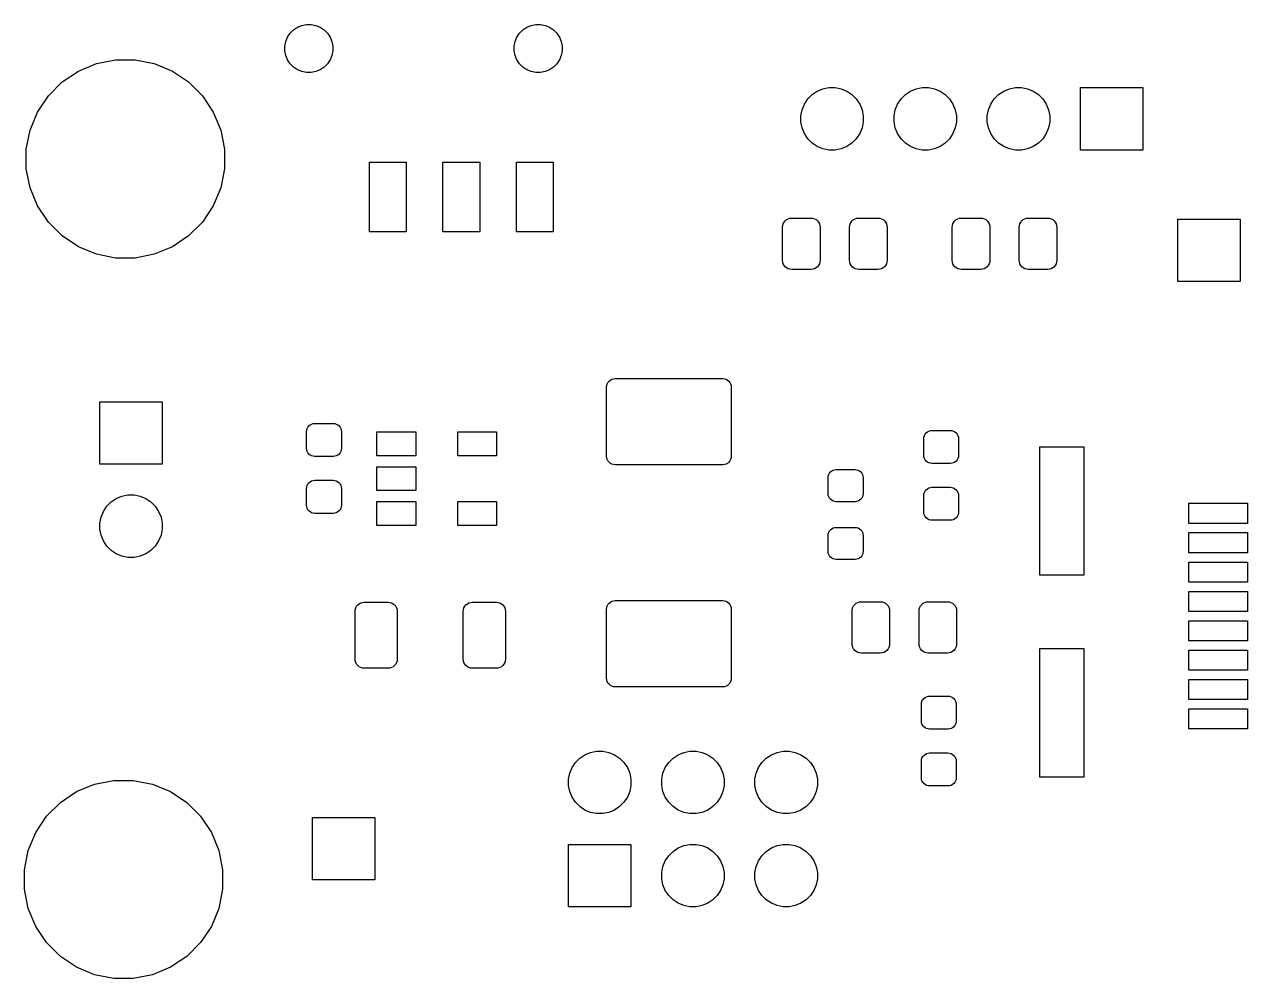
# Model space of a CAD drawing. Extents: x 83.1 to 153.8, y -94.4 to -68.3.
# Drawn here: x 83.13 to 116.45, y -94.44 to -68.45 of the extents above; entities that cross this region are included whole.
import ezdxf

# ---------------------------------------------------------------- set-up
doc = ezdxf.new("R2010")
doc.units = 0
doc.layers.add('BLACK', color=7, linetype='CONTINUOUS')

msp = doc.modelspace()

# ---------------------------------------------------------------- linework, layer by layer
at = {"layer": 'BLACK', "linetype": 'CONTINUOUS'}
for p, q in [((90.367, -68.6831), (90.4581, -68.592)), ((90.4581, -68.592), (90.5652, -68.5204)), ((90.5652, -68.5204), (90.6842, -68.4711)), ((90.6842, -68.4711), (90.8106, -68.446)), ((90.8106, -68.446), (90.9394, -68.446)), ((90.9394, -68.446), (91.0658, -68.4711)), ((91.0658, -68.4711), (91.1848, -68.5204)), ((91.1848, -68.5204), (91.2919, -68.592)), ((91.2919, -68.592), (91.383, -68.6831)), ((96.617, -68.6831), (96.7081, -68.592)), ((96.7081, -68.592), (96.8152, -68.5204)), ((96.8152, -68.5204), (96.9342, -68.4711)), ((96.9342, -68.4711), (97.0606, -68.446)), ((97.0606, -68.446), (97.1894, -68.446)), ((97.1894, -68.446), (97.3158, -68.4711)), ((97.3158, -68.4711), (97.4348, -68.5204)), ((97.4348, -68.5204), (97.5419, -68.592)), ((97.5419, -68.592), (97.633, -68.6831)), ((90.221, -69.0356), (90.2461, -68.9092)), ((90.2461, -68.9092), (90.2954, -68.7902)), ((90.2954, -68.7902), (90.367, -68.6831)), ((91.383, -68.6831), (91.4546, -68.7902)), ((91.4546, -68.7902), (91.5039, -68.9092)), ((91.5039, -68.9092), (91.529, -69.0356)), ((96.471, -69.0356), (96.4961, -68.9092)), ((96.4961, -68.9092), (96.5454, -68.7902)), ((96.5454, -68.7902), (96.617, -68.6831)), ((97.633, -68.6831), (97.7046, -68.7902)), ((97.7046, -68.7902), (97.7539, -68.9092)), ((97.7539, -68.9092), (97.779, -69.0356)), ((90.221, -69.1644), (90.221, -69.0356)), ((90.2461, -69.2908), (90.221, -69.1644)), ((90.2954, -69.4098), (90.2461, -69.2908)), ((91.5039, -69.2908), (91.4546, -69.4098)), ((91.529, -69.1644), (91.5039, -69.2908)), ((91.529, -69.0356), (91.529, -69.1644)), ((96.471, -69.1644), (96.471, -69.0356)), ((96.4961, -69.2908), (96.471, -69.1644)), ((96.5454, -69.4098), (96.4961, -69.2908)), ((97.7539, -69.2908), (97.7046, -69.4098)), ((97.779, -69.1644), (97.7539, -69.2908)), ((97.779, -69.0356), (97.779, -69.1644)), ((84.5985, -69.7179), (85.0898, -69.5144)), ((85.0898, -69.5144), (85.6115, -69.4106)), ((85.6115, -69.4106), (86.1433, -69.4106)), ((86.1433, -69.4106), (86.665, -69.5144)), ((86.665, -69.5144), (87.1563, -69.7179)), ((90.367, -69.5169), (90.2954, -69.4098)), ((90.4581, -69.608), (90.367, -69.5169)), ((90.5652, -69.6796), (90.4581, -69.608)), ((91.2919, -69.608), (91.1848, -69.6796)), ((91.383, -69.5169), (91.2919, -69.608)), ((91.4546, -69.4098), (91.383, -69.5169)), ((96.617, -69.5169), (96.5454, -69.4098)), ((96.7081, -69.608), (96.617, -69.5169)), ((96.8152, -69.6796), (96.7081, -69.608)), ((97.5419, -69.608), (97.4348, -69.6796)), ((97.633, -69.5169), (97.5419, -69.608)), ((97.7046, -69.4098), (97.633, -69.5169)), ((84.1562, -70.0134), (84.5985, -69.7179)), ((87.1563, -69.7179), (87.5986, -70.0134)), ((90.6842, -69.7289), (90.5652, -69.6796)), ((90.8106, -69.754), (90.6842, -69.7289)), ((90.9394, -69.754), (90.8106, -69.754)), ((91.0658, -69.7289), (90.9394, -69.754)), ((91.1848, -69.6796), (91.0658, -69.7289)), ((96.9342, -69.7289), (96.8152, -69.6796)), ((97.0606, -69.754), (96.9342, -69.7289)), ((97.1894, -69.754), (97.0606, -69.754)), ((97.3158, -69.7289), (97.1894, -69.754)), ((97.4348, -69.6796), (97.3158, -69.7289)), ((83.7802, -70.3894), (84.1562, -70.0134)), ((87.5986, -70.0134), (87.9746, -70.3894)), ((104.589, -70.3582), (104.728, -70.2651)), ((104.728, -70.2651), (104.883, -70.2011)), ((104.883, -70.2011), (105.047, -70.1684)), ((105.047, -70.1684), (105.214, -70.1684)), ((105.214, -70.1684), (105.379, -70.2011)), ((105.379, -70.2011), (105.533, -70.2651)), ((105.533, -70.2651), (105.672, -70.3582)), ((107.129, -70.3582), (107.268, -70.2651)), ((107.268, -70.2651), (107.423, -70.2011)), ((107.423, -70.2011), (107.587, -70.1684)), ((107.587, -70.1684), (107.754, -70.1684)), ((107.754, -70.1684), (107.919, -70.2011)), ((107.919, -70.2011), (108.073, -70.2651)), ((108.073, -70.2651), (108.212, -70.3582)), ((109.669, -70.3582), (109.808, -70.2651)), ((109.808, -70.2651), (109.963, -70.2011)), ((109.963, -70.2011), (110.127, -70.1684)), ((110.127, -70.1684), (110.294, -70.1684)), ((110.294, -70.1684), (110.459, -70.2011)), ((110.459, -70.2011), (110.613, -70.2651)), ((110.613, -70.2651), (110.752, -70.3582)), ((111.901, -71.8684), (111.901, -70.1684)), ((111.901, -70.1684), (113.601, -70.1684)), ((113.601, -70.1684), (113.601, -71.8684)), ((83.4847, -70.8317), (83.7802, -70.3894)), ((87.9746, -70.3894), (88.2701, -70.8317)), ((104.313, -70.7705), (104.377, -70.6158)), ((104.377, -70.6158), (104.47, -70.4766)), ((104.47, -70.4766), (104.589, -70.3582)), ((105.672, -70.3582), (105.791, -70.4766)), ((105.791, -70.4766), (105.884, -70.6158)), ((105.884, -70.6158), (105.948, -70.7705)), ((106.853, -70.7705), (106.917, -70.6158)), ((106.917, -70.6158), (107.01, -70.4766)), ((107.01, -70.4766), (107.129, -70.3582)), ((108.212, -70.3582), (108.331, -70.4766)), ((108.331, -70.4766), (108.424, -70.6158)), ((108.424, -70.6158), (108.488, -70.7705)), ((109.393, -70.7705), (109.457, -70.6158)), ((109.457, -70.6158), (109.55, -70.4766)), ((109.55, -70.4766), (109.669, -70.3582)), ((110.752, -70.3582), (110.871, -70.4766)), ((110.871, -70.4766), (110.964, -70.6158)), ((110.964, -70.6158), (111.028, -70.7705)), ((83.2812, -71.323), (83.4847, -70.8317)), ((88.2701, -70.8317), (88.4736, -71.323)), ((104.281, -70.9347), (104.313, -70.7705)), ((104.281, -71.1021), (104.281, -70.9347)), ((105.948, -70.7705), (105.981, -70.9347)), ((105.981, -70.9347), (105.981, -71.1021)), ((106.821, -70.9347), (106.853, -70.7705)), ((106.821, -71.1021), (106.821, -70.9347)), ((108.488, -70.7705), (108.521, -70.9347)), ((108.521, -70.9347), (108.521, -71.1021)), ((109.361, -70.9347), (109.393, -70.7705)), ((109.361, -71.1021), (109.361, -70.9347)), ((111.028, -70.7705), (111.061, -70.9347)), ((111.061, -70.9347), (111.061, -71.1021)), ((104.313, -71.2663), (104.281, -71.1021)), ((104.377, -71.421), (104.313, -71.2663)), ((105.948, -71.2663), (105.884, -71.421)), ((105.981, -71.1021), (105.948, -71.2663)), ((106.853, -71.2663), (106.821, -71.1021)), ((106.917, -71.421), (106.853, -71.2663)), ((108.488, -71.2663), (108.424, -71.421)), ((108.521, -71.1021), (108.488, -71.2663)), ((109.393, -71.2663), (109.361, -71.1021)), ((109.457, -71.421), (109.393, -71.2663)), ((111.028, -71.2663), (110.964, -71.421)), ((111.061, -71.1021), (111.028, -71.2663)), ((83.1774, -71.8447), (83.2812, -71.323)), ((88.4736, -71.323), (88.5774, -71.8447)), ((104.47, -71.5602), (104.377, -71.421)), ((104.589, -71.6786), (104.47, -71.5602)), ((105.791, -71.5602), (105.672, -71.6786)), ((105.884, -71.421), (105.791, -71.5602)), ((107.01, -71.5602), (106.917, -71.421)), ((107.129, -71.6786), (107.01, -71.5602)), ((108.331, -71.5602), (108.212, -71.6786)), ((108.424, -71.421), (108.331, -71.5602)), ((109.55, -71.5602), (109.457, -71.421)), ((109.669, -71.6786), (109.55, -71.5602)), ((110.871, -71.5602), (110.752, -71.6786)), ((110.964, -71.421), (110.871, -71.5602)), ((83.1774, -72.3765), (83.1774, -71.8447)), ((88.5774, -71.8447), (88.5774, -72.3765)), ((104.728, -71.7717), (104.589, -71.6786)), ((104.883, -71.8357), (104.728, -71.7717)), ((105.047, -71.8684), (104.883, -71.8357)), ((105.214, -71.8684), (105.047, -71.8684)), ((105.379, -71.8357), (105.214, -71.8684)), ((105.533, -71.7717), (105.379, -71.8357)), ((105.672, -71.6786), (105.533, -71.7717)), ((107.268, -71.7717), (107.129, -71.6786)), ((107.423, -71.8357), (107.268, -71.7717)), ((107.587, -71.8684), (107.423, -71.8357)), ((107.754, -71.8684), (107.587, -71.8684)), ((107.919, -71.8357), (107.754, -71.8684)), ((108.073, -71.7717), (107.919, -71.8357)), ((108.212, -71.6786), (108.073, -71.7717)), ((109.808, -71.7717), (109.669, -71.6786)), ((109.963, -71.8357), (109.808, -71.7717)), ((110.127, -71.8684), (109.963, -71.8357)), ((110.294, -71.8684), (110.127, -71.8684)), ((110.459, -71.8357), (110.294, -71.8684)), ((110.613, -71.7717), (110.459, -71.8357)), ((110.752, -71.6786), (110.613, -71.7717)), ((113.601, -71.8684), (111.901, -71.8684)), ((92.53, -74.1), (92.53, -72.2)), ((92.53, -72.2), (93.53, -72.2)), ((93.53, -72.2), (93.53, -74.1)), ((94.53, -74.1), (94.53, -72.2)), ((94.53, -72.2), (95.53, -72.2)), ((95.53, -72.2), (95.53, -74.1)), ((96.53, -74.1), (96.53, -72.2)), ((96.53, -72.2), (97.53, -72.2)), ((97.53, -72.2), (97.53, -74.1)), ((83.2812, -72.8982), (83.1774, -72.3765)), ((88.5774, -72.3765), (88.4736, -72.8982)), ((83.4847, -73.3895), (83.2812, -72.8982)), ((88.4736, -72.8982), (88.2701, -73.3895)), ((83.7802, -73.8317), (83.4847, -73.3895)), ((88.2701, -73.3895), (87.9746, -73.8317)), ((84.1562, -74.2078), (83.7802, -73.8317)), ((87.9746, -73.8317), (87.5986, -74.2078)), ((103.782, -73.972), (103.787, -73.9232)), ((103.782, -74.872), (103.782, -73.972)), ((103.787, -73.9232), (103.801, -73.8763)), ((103.801, -73.8763), (103.824, -73.8331)), ((103.824, -73.8331), (103.855, -73.7952)), ((103.855, -73.7952), (103.893, -73.7641)), ((103.893, -73.7641), (103.936, -73.741)), ((103.936, -73.741), (103.983, -73.7268)), ((103.983, -73.7268), (104.032, -73.722)), ((104.032, -73.722), (104.557, -73.722)), ((104.557, -73.722), (104.606, -73.7268)), ((104.606, -73.7268), (104.652, -73.741)), ((104.652, -73.741), (104.696, -73.7641)), ((104.696, -73.7641), (104.734, -73.7952)), ((104.734, -73.7952), (104.765, -73.8331)), ((104.765, -73.8331), (104.788, -73.8763)), ((104.788, -73.8763), (104.802, -73.9232)), ((104.802, -73.9232), (104.807, -73.972)), ((104.807, -73.972), (104.807, -74.872)), ((105.607, -73.972), (105.612, -73.9232)), ((105.607, -74.872), (105.607, -73.972)), ((105.612, -73.9232), (105.626, -73.8763)), ((105.626, -73.8763), (105.649, -73.8331)), ((105.649, -73.8331), (105.68, -73.7952)), ((105.68, -73.7952), (105.718, -73.7641)), ((105.718, -73.7641), (105.761, -73.741)), ((105.761, -73.741), (105.808, -73.7268)), ((105.808, -73.7268), (105.857, -73.722)), ((105.857, -73.722), (106.382, -73.722)), ((106.382, -73.722), (106.431, -73.7268)), ((106.431, -73.7268), (106.477, -73.741)), ((106.477, -73.741), (106.521, -73.7641)), ((106.521, -73.7641), (106.559, -73.7952)), ((106.559, -73.7952), (106.59, -73.8331)), ((106.59, -73.8331), (106.613, -73.8763)), ((106.613, -73.8763), (106.627, -73.9232)), ((106.627, -73.9232), (106.632, -73.972)), ((106.632, -73.972), (106.632, -74.872)), ((108.405, -73.972), (108.409, -73.9232)), ((108.405, -74.872), (108.405, -73.972)), ((108.409, -73.9232), (108.424, -73.8763)), ((108.424, -73.8763), (108.447, -73.8331)), ((108.447, -73.8331), (108.478, -73.7952)), ((108.478, -73.7952), (108.516, -73.7641)), ((108.516, -73.7641), (108.559, -73.741)), ((108.559, -73.741), (108.606, -73.7268)), ((108.606, -73.7268), (108.655, -73.722)), ((108.655, -73.722), (109.18, -73.722)), ((109.18, -73.722), (109.228, -73.7268)), ((109.228, -73.7268), (109.275, -73.741)), ((109.275, -73.741), (109.318, -73.7641)), ((109.318, -73.7641), (109.356, -73.7952)), ((109.356, -73.7952), (109.387, -73.8331)), ((109.387, -73.8331), (109.411, -73.8763)), ((109.411, -73.8763), (109.425, -73.9232)), ((109.425, -73.9232), (109.43, -73.972)), ((109.43, -73.972), (109.43, -74.872)), ((110.23, -73.972), (110.234, -73.9232)), ((110.23, -74.872), (110.23, -73.972)), ((110.234, -73.9232), (110.249, -73.8763)), ((110.249, -73.8763), (110.272, -73.8331)), ((110.272, -73.8331), (110.303, -73.7952)), ((110.303, -73.7952), (110.341, -73.7641)), ((110.341, -73.7641), (110.384, -73.741)), ((110.384, -73.741), (110.431, -73.7268)), ((110.431, -73.7268), (110.48, -73.722)), ((110.48, -73.722), (111.005, -73.722)), ((111.005, -73.722), (111.053, -73.7268)), ((111.053, -73.7268), (111.1, -73.741)), ((111.1, -73.741), (111.143, -73.7641)), ((111.143, -73.7641), (111.181, -73.7952)), ((111.181, -73.7952), (111.212, -73.8331)), ((111.212, -73.8331), (111.236, -73.8763)), ((111.236, -73.8763), (111.25, -73.9232)), ((111.25, -73.9232), (111.255, -73.972)), ((111.255, -73.972), (111.255, -74.872)), ((114.55, -75.45), (114.55, -73.75)), ((114.55, -73.75), (116.25, -73.75)), ((116.25, -73.75), (116.25, -75.45)), ((84.5985, -74.5033), (84.1562, -74.2078)), ((87.5986, -74.2078), (87.1563, -74.5033)), ((93.53, -74.1), (92.53, -74.1)), ((95.53, -74.1), (94.53, -74.1)), ((97.53, -74.1), (96.53, -74.1)), ((85.0898, -74.7068), (84.5985, -74.5033)), ((87.1563, -74.5033), (86.665, -74.7068)), ((85.6115, -74.8106), (85.0898, -74.7068)), ((86.1433, -74.8106), (85.6115, -74.8106)), ((86.665, -74.7068), (86.1433, -74.8106)), ((103.787, -74.9208), (103.782, -74.872)), ((103.801, -74.9677), (103.787, -74.9208)), ((103.824, -75.0109), (103.801, -74.9677)), ((104.788, -74.9677), (104.765, -75.0109)), ((104.802, -74.9208), (104.788, -74.9677)), ((104.807, -74.872), (104.802, -74.9208)), ((105.612, -74.9208), (105.607, -74.872)), ((105.626, -74.9677), (105.612, -74.9208)), ((105.649, -75.0109), (105.626, -74.9677)), ((106.613, -74.9677), (106.59, -75.0109)), ((106.627, -74.9208), (106.613, -74.9677)), ((106.632, -74.872), (106.627, -74.9208)), ((108.409, -74.9208), (108.405, -74.872)), ((108.424, -74.9677), (108.409, -74.9208)), ((108.447, -75.0109), (108.424, -74.9677)), ((109.411, -74.9677), (109.387, -75.0109)), ((109.425, -74.9208), (109.411, -74.9677)), ((109.43, -74.872), (109.425, -74.9208)), ((110.234, -74.9208), (110.23, -74.872)), ((110.249, -74.9677), (110.234, -74.9208)), ((110.272, -75.0109), (110.249, -74.9677)), ((111.236, -74.9677), (111.212, -75.0109)), ((111.25, -74.9208), (111.236, -74.9677)), ((111.255, -74.872), (111.25, -74.9208)), ((103.855, -75.0488), (103.824, -75.0109)), ((103.893, -75.0799), (103.855, -75.0488)), ((103.936, -75.103), (103.893, -75.0799)), ((103.983, -75.1172), (103.936, -75.103)), ((104.032, -75.122), (103.983, -75.1172)), ((104.557, -75.122), (104.032, -75.122)), ((104.606, -75.1172), (104.557, -75.122)), ((104.652, -75.103), (104.606, -75.1172)), ((104.696, -75.0799), (104.652, -75.103)), ((104.734, -75.0488), (104.696, -75.0799)), ((104.765, -75.0109), (104.734, -75.0488)), ((105.68, -75.0488), (105.649, -75.0109)), ((105.718, -75.0799), (105.68, -75.0488)), ((105.761, -75.103), (105.718, -75.0799)), ((105.808, -75.1172), (105.761, -75.103)), ((105.857, -75.122), (105.808, -75.1172)), ((106.382, -75.122), (105.857, -75.122)), ((106.431, -75.1172), (106.382, -75.122)), ((106.477, -75.103), (106.431, -75.1172)), ((106.521, -75.0799), (106.477, -75.103)), ((106.559, -75.0488), (106.521, -75.0799)), ((106.59, -75.0109), (106.559, -75.0488)), ((108.478, -75.0488), (108.447, -75.0109)), ((108.516, -75.0799), (108.478, -75.0488)), ((108.559, -75.103), (108.516, -75.0799)), ((108.606, -75.1172), (108.559, -75.103)), ((108.655, -75.122), (108.606, -75.1172)), ((109.18, -75.122), (108.655, -75.122)), ((109.228, -75.1172), (109.18, -75.122)), ((109.275, -75.103), (109.228, -75.1172)), ((109.318, -75.0799), (109.275, -75.103)), ((109.356, -75.0488), (109.318, -75.0799)), ((109.387, -75.0109), (109.356, -75.0488)), ((110.303, -75.0488), (110.272, -75.0109)), ((110.341, -75.0799), (110.303, -75.0488)), ((110.384, -75.103), (110.341, -75.0799)), ((110.431, -75.1172), (110.384, -75.103)), ((110.48, -75.122), (110.431, -75.1172)), ((111.005, -75.122), (110.48, -75.122)), ((111.053, -75.1172), (111.005, -75.122)), ((111.1, -75.103), (111.053, -75.1172)), ((111.143, -75.0799), (111.1, -75.103)), ((111.181, -75.0488), (111.143, -75.0799)), ((111.212, -75.0109), (111.181, -75.0488)), ((116.25, -75.45), (114.55, -75.45)), ((98.9856, -78.331), (98.9901, -78.2852)), ((98.9901, -78.2852), (99.0035, -78.2411)), ((99.0035, -78.2411), (99.0252, -78.2004)), ((99.0252, -78.2004), (99.0544, -78.1648)), ((99.0544, -78.1648), (99.09, -78.1356)), ((99.09, -78.1356), (99.1307, -78.1139)), ((99.1307, -78.1139), (99.1748, -78.1005)), ((99.1748, -78.1005), (99.2206, -78.096)), ((99.2206, -78.096), (102.151, -78.096)), ((102.151, -78.096), (102.196, -78.1005)), ((102.196, -78.1005), (102.241, -78.1139)), ((102.241, -78.1139), (102.281, -78.1356)), ((102.281, -78.1356), (102.317, -78.1648)), ((102.317, -78.1648), (102.346, -78.2004)), ((102.346, -78.2004), (102.368, -78.2411)), ((102.368, -78.2411), (102.381, -78.2852)), ((102.381, -78.2852), (102.386, -78.331)), ((98.9856, -80.211), (98.9856, -78.331)), ((102.386, -78.331), (102.386, -80.211)), ((85.1798, -80.4282), (85.1798, -78.7282)), ((85.1798, -78.7282), (86.8798, -78.7282)), ((86.8798, -78.7282), (86.8798, -80.4282)), ((90.8126, -79.5434), (90.8169, -79.4995)), ((90.8126, -79.9934), (90.8126, -79.5434)), ((90.8169, -79.4995), (90.8297, -79.4573)), ((90.8297, -79.4573), (90.8505, -79.4184)), ((90.8505, -79.4184), (90.8785, -79.3843)), ((90.8785, -79.3843), (90.9126, -79.3563)), ((90.9126, -79.3563), (90.9515, -79.3355)), ((90.9515, -79.3355), (90.9937, -79.3227)), ((90.9937, -79.3227), (91.0376, -79.3184)), ((91.0376, -79.3184), (91.5376, -79.3184)), ((91.5376, -79.3184), (91.5815, -79.3227)), ((91.5815, -79.3227), (91.6237, -79.3355)), ((91.6237, -79.3355), (91.6626, -79.3563)), ((91.6626, -79.3563), (91.6967, -79.3843)), ((91.6967, -79.3843), (91.7247, -79.4184)), ((91.7247, -79.4184), (91.7455, -79.4573)), ((91.7455, -79.4573), (91.7583, -79.4995)), ((91.7583, -79.4995), (91.7626, -79.5434)), ((91.7626, -79.5434), (91.7626, -79.9934)), ((92.731, -80.1978), (92.731, -79.5478)), ((92.731, -79.5478), (93.791, -79.5478)), ((93.791, -79.5478), (93.791, -80.1978)), ((94.931, -80.1978), (94.931, -79.5478)), ((94.931, -79.5478), (95.991, -79.5478)), ((95.991, -79.5478), (95.991, -80.1978)), ((107.645, -79.6475), (107.665, -79.6086)), ((107.665, -79.6086), (107.693, -79.5745)), ((107.693, -79.5745), (107.727, -79.5465)), ((107.727, -79.5465), (107.766, -79.5257)), ((107.766, -79.5257), (107.809, -79.5129)), ((107.809, -79.5129), (107.852, -79.5086)), ((107.852, -79.5086), (108.352, -79.5086)), ((108.352, -79.5086), (108.396, -79.5129)), ((108.396, -79.5129), (108.439, -79.5257)), ((108.439, -79.5257), (108.477, -79.5465)), ((108.477, -79.5465), (108.511, -79.5745)), ((108.511, -79.5745), (108.539, -79.6086)), ((108.539, -79.6086), (108.56, -79.6475)), ((107.627, -79.7336), (107.632, -79.6897)), ((107.627, -80.1836), (107.627, -79.7336)), ((107.632, -79.6897), (107.645, -79.6475)), ((108.56, -79.6475), (108.573, -79.6897)), ((108.573, -79.6897), (108.577, -79.7336)), ((108.577, -79.7336), (108.577, -80.1836)), ((110.792, -83.455), (110.792, -79.955)), ((110.792, -79.955), (111.992, -79.955)), ((111.992, -79.955), (111.992, -83.455)), ((90.8169, -80.0373), (90.8126, -79.9934)), ((90.8297, -80.0795), (90.8169, -80.0373)), ((90.8505, -80.1184), (90.8297, -80.0795)), ((90.8785, -80.1525), (90.8505, -80.1184)), ((90.9126, -80.1805), (90.8785, -80.1525)), ((90.9515, -80.2013), (90.9126, -80.1805)), ((90.9937, -80.2141), (90.9515, -80.2013)), ((91.0376, -80.2184), (90.9937, -80.2141)), ((91.5376, -80.2184), (91.0376, -80.2184)), ((91.5815, -80.2141), (91.5376, -80.2184)), ((91.6237, -80.2013), (91.5815, -80.2141)), ((91.6626, -80.1805), (91.6237, -80.2013)), ((91.6967, -80.1525), (91.6626, -80.1805)), ((91.7247, -80.1184), (91.6967, -80.1525)), ((91.7455, -80.0795), (91.7247, -80.1184)), ((91.7583, -80.0373), (91.7455, -80.0795)), ((91.7626, -79.9934), (91.7583, -80.0373)), ((93.791, -80.1978), (92.731, -80.1978)), ((95.991, -80.1978), (94.931, -80.1978)), ((98.9901, -80.2568), (98.9856, -80.211)), ((99.0035, -80.3009), (98.9901, -80.2568)), ((99.0252, -80.3416), (99.0035, -80.3009)), ((102.368, -80.3009), (102.346, -80.3416)), ((102.381, -80.2568), (102.368, -80.3009)), ((102.386, -80.211), (102.381, -80.2568)), ((107.632, -80.2275), (107.627, -80.1836)), ((107.645, -80.2697), (107.632, -80.2275)), ((107.665, -80.3086), (107.645, -80.2697)), ((107.693, -80.3427), (107.665, -80.3086)), ((108.539, -80.3086), (108.511, -80.3427)), ((108.56, -80.2697), (108.539, -80.3086)), ((108.573, -80.2275), (108.56, -80.2697)), ((108.577, -80.1836), (108.573, -80.2275)), ((86.8798, -80.4282), (85.1798, -80.4282)), ((92.731, -81.1478), (92.731, -80.4978)), ((92.731, -80.4978), (93.791, -80.4978)), ((93.791, -80.4978), (93.791, -81.1478)), ((99.0544, -80.3772), (99.0252, -80.3416)), ((99.09, -80.4064), (99.0544, -80.3772)), ((99.1307, -80.4281), (99.09, -80.4064)), ((99.1748, -80.4415), (99.1307, -80.4281)), ((99.2206, -80.446), (99.1748, -80.4415)), ((102.151, -80.446), (99.2206, -80.446)), ((102.196, -80.4415), (102.151, -80.446)), ((102.241, -80.4281), (102.196, -80.4415)), ((102.281, -80.4064), (102.241, -80.4281)), ((102.317, -80.3772), (102.281, -80.4064)), ((102.346, -80.3416), (102.317, -80.3772)), ((105.062, -80.6722), (105.089, -80.6391)), ((105.089, -80.6391), (105.122, -80.6119)), ((105.122, -80.6119), (105.16, -80.5917)), ((105.16, -80.5917), (105.201, -80.5792)), ((105.201, -80.5792), (105.244, -80.575)), ((105.244, -80.575), (105.756, -80.575)), ((105.756, -80.575), (105.799, -80.5792)), ((105.799, -80.5792), (105.84, -80.5917)), ((105.84, -80.5917), (105.878, -80.6119)), ((105.878, -80.6119), (105.911, -80.6391)), ((105.911, -80.6391), (105.938, -80.6722)), ((107.727, -80.3707), (107.693, -80.3427)), ((107.766, -80.3915), (107.727, -80.3707)), ((107.809, -80.4043), (107.766, -80.3915)), ((107.852, -80.4086), (107.809, -80.4043)), ((108.352, -80.4086), (107.852, -80.4086)), ((108.396, -80.4043), (108.352, -80.4086)), ((108.439, -80.3915), (108.396, -80.4043)), ((108.477, -80.3707), (108.439, -80.3915)), ((108.511, -80.3427), (108.477, -80.3707)), ((90.8297, -81.0073), (90.8505, -80.9684)), ((90.8505, -80.9684), (90.8785, -80.9343)), ((90.8785, -80.9343), (90.9126, -80.9063)), ((90.9126, -80.9063), (90.9515, -80.8855)), ((90.9515, -80.8855), (90.9937, -80.8727)), ((90.9937, -80.8727), (91.0376, -80.8684)), ((91.0376, -80.8684), (91.5376, -80.8684)), ((91.5376, -80.8684), (91.5815, -80.8727)), ((91.5815, -80.8727), (91.6237, -80.8855)), ((91.6237, -80.8855), (91.6626, -80.9063)), ((91.6626, -80.9063), (91.6967, -80.9343)), ((91.6967, -80.9343), (91.7247, -80.9684)), ((91.7247, -80.9684), (91.7455, -81.0073)), ((105.025, -80.7938), (105.029, -80.7511)), ((105.025, -81.2313), (105.025, -80.7938)), ((105.029, -80.7511), (105.042, -80.71)), ((105.042, -80.71), (105.062, -80.6722)), ((105.938, -80.6722), (105.958, -80.71)), ((105.958, -80.71), (105.971, -80.7511)), ((105.971, -80.7511), (105.975, -80.7938)), ((105.975, -80.7938), (105.975, -81.2313)), ((85.6272, -81.3649), (85.7819, -81.3009)), ((85.7819, -81.3009), (85.9461, -81.2682)), ((85.9461, -81.2682), (86.1135, -81.2682)), ((86.1135, -81.2682), (86.2777, -81.3009)), ((86.2777, -81.3009), (86.4324, -81.3649)), ((90.8126, -81.0934), (90.8169, -81.0495)), ((90.8126, -81.5434), (90.8126, -81.0934)), ((90.8169, -81.0495), (90.8297, -81.0073)), ((91.7455, -81.0073), (91.7583, -81.0495)), ((91.7583, -81.0495), (91.7626, -81.0934)), ((91.7626, -81.0934), (91.7626, -81.5434)), ((93.791, -81.1478), (92.731, -81.1478)), ((105.029, -81.2739), (105.025, -81.2313)), ((105.042, -81.315), (105.029, -81.2739)), ((105.971, -81.2739), (105.958, -81.315)), ((105.975, -81.2313), (105.971, -81.2739)), ((107.627, -81.2836), (107.632, -81.2397)), ((107.627, -81.7336), (107.627, -81.2836)), ((107.632, -81.2397), (107.645, -81.1975)), ((107.645, -81.1975), (107.665, -81.1586)), ((107.665, -81.1586), (107.693, -81.1245)), ((107.693, -81.1245), (107.727, -81.0965)), ((107.727, -81.0965), (107.766, -81.0757)), ((107.766, -81.0757), (107.809, -81.0629)), ((107.809, -81.0629), (107.852, -81.0586)), ((107.852, -81.0586), (108.352, -81.0586)), ((108.352, -81.0586), (108.396, -81.0629)), ((108.396, -81.0629), (108.439, -81.0757)), ((108.439, -81.0757), (108.477, -81.0965)), ((108.477, -81.0965), (108.511, -81.1245)), ((108.511, -81.1245), (108.539, -81.1586)), ((108.539, -81.1586), (108.56, -81.1975)), ((108.56, -81.1975), (108.573, -81.2397)), ((108.573, -81.2397), (108.577, -81.2836)), ((108.577, -81.2836), (108.577, -81.7336)), ((85.2765, -81.7156), (85.3696, -81.5764)), ((85.3696, -81.5764), (85.488, -81.458)), ((85.488, -81.458), (85.6272, -81.3649)), ((86.4324, -81.3649), (86.5716, -81.458)), ((86.5716, -81.458), (86.69, -81.5764)), ((86.69, -81.5764), (86.7831, -81.7156)), ((90.8169, -81.5873), (90.8126, -81.5434)), ((90.8297, -81.6295), (90.8169, -81.5873)), ((90.8505, -81.6684), (90.8297, -81.6295)), ((91.7455, -81.6295), (91.7247, -81.6684)), ((91.7583, -81.5873), (91.7455, -81.6295)), ((91.7626, -81.5434), (91.7583, -81.5873)), ((92.731, -82.0978), (92.731, -81.4478)), ((92.731, -81.4478), (93.791, -81.4478)), ((93.791, -81.4478), (93.791, -82.0978)), ((94.931, -82.0978), (94.931, -81.4478)), ((94.931, -81.4478), (95.991, -81.4478)), ((95.991, -81.4478), (95.991, -82.0978)), ((105.062, -81.3528), (105.042, -81.315)), ((105.089, -81.3859), (105.062, -81.3528)), ((105.122, -81.4131), (105.089, -81.3859)), ((105.16, -81.4333), (105.122, -81.4131)), ((105.201, -81.4458), (105.16, -81.4333)), ((105.244, -81.45), (105.201, -81.4458)), ((105.756, -81.45), (105.244, -81.45)), ((105.799, -81.4458), (105.756, -81.45)), ((105.84, -81.4333), (105.799, -81.4458)), ((105.878, -81.4131), (105.84, -81.4333)), ((105.911, -81.3859), (105.878, -81.4131)), ((105.938, -81.3528), (105.911, -81.3859)), ((105.958, -81.315), (105.938, -81.3528)), ((114.851, -82.0443), (114.851, -81.4943)), ((114.851, -81.4943), (116.451, -81.4943)), ((116.451, -81.4943), (116.451, -82.0443)), ((85.1798, -82.0345), (85.2125, -81.8703)), ((85.2125, -81.8703), (85.2765, -81.7156)), ((86.7831, -81.7156), (86.8471, -81.8703)), ((86.8471, -81.8703), (86.8798, -82.0345)), ((90.8785, -81.7025), (90.8505, -81.6684)), ((90.9126, -81.7305), (90.8785, -81.7025)), ((90.9515, -81.7513), (90.9126, -81.7305)), ((90.9937, -81.7641), (90.9515, -81.7513)), ((91.0376, -81.7684), (90.9937, -81.7641)), ((91.5376, -81.7684), (91.0376, -81.7684)), ((91.5815, -81.7641), (91.5376, -81.7684)), ((91.6237, -81.7513), (91.5815, -81.7641)), ((91.6626, -81.7305), (91.6237, -81.7513)), ((91.6967, -81.7025), (91.6626, -81.7305)), ((91.7247, -81.6684), (91.6967, -81.7025)), ((107.632, -81.7775), (107.627, -81.7336)), ((107.645, -81.8197), (107.632, -81.7775)), ((107.665, -81.8586), (107.645, -81.8197)), ((107.693, -81.8927), (107.665, -81.8586)), ((107.727, -81.9207), (107.693, -81.8927)), ((107.766, -81.9415), (107.727, -81.9207)), ((107.809, -81.9543), (107.766, -81.9415)), ((107.852, -81.9586), (107.809, -81.9543)), ((108.352, -81.9586), (107.852, -81.9586)), ((108.396, -81.9543), (108.352, -81.9586)), ((108.439, -81.9415), (108.396, -81.9543)), ((108.477, -81.9207), (108.439, -81.9415)), ((108.511, -81.8927), (108.477, -81.9207)), ((108.539, -81.8586), (108.511, -81.8927)), ((108.56, -81.8197), (108.539, -81.8586)), ((108.573, -81.7775), (108.56, -81.8197)), ((108.577, -81.7336), (108.573, -81.7775)), ((85.1798, -82.2019), (85.1798, -82.0345)), ((85.2125, -82.3661), (85.1798, -82.2019)), ((86.8798, -82.2019), (86.8471, -82.3661)), ((86.8798, -82.0345), (86.8798, -82.2019)), ((93.791, -82.0978), (92.731, -82.0978)), ((95.991, -82.0978), (94.931, -82.0978)), ((105.029, -82.3261), (105.042, -82.285)), ((105.042, -82.285), (105.062, -82.2472)), ((105.062, -82.2472), (105.089, -82.2141)), ((105.089, -82.2141), (105.122, -82.1869)), ((105.122, -82.1869), (105.16, -82.1667)), ((105.16, -82.1667), (105.201, -82.1542)), ((105.201, -82.1542), (105.244, -82.15)), ((105.244, -82.15), (105.756, -82.15)), ((105.756, -82.15), (105.799, -82.1542)), ((105.799, -82.1542), (105.84, -82.1667)), ((105.84, -82.1667), (105.878, -82.1869)), ((105.878, -82.1869), (105.911, -82.2141)), ((105.911, -82.2141), (105.938, -82.2472)), ((105.938, -82.2472), (105.958, -82.285)), ((105.958, -82.285), (105.971, -82.3261)), ((116.451, -82.0443), (114.851, -82.0443)), ((114.851, -82.8443), (114.851, -82.2943)), ((114.851, -82.2943), (116.451, -82.2943)), ((116.451, -82.2943), (116.451, -82.8443)), ((85.2765, -82.5208), (85.2125, -82.3661)), ((85.3696, -82.66), (85.2765, -82.5208)), ((86.7831, -82.5208), (86.69, -82.66)), ((86.8471, -82.3661), (86.7831, -82.5208)), ((105.025, -82.3687), (105.029, -82.3261)), ((105.025, -82.8062), (105.025, -82.3687)), ((105.971, -82.3261), (105.975, -82.3687)), ((105.975, -82.3687), (105.975, -82.8062)), ((85.488, -82.7784), (85.3696, -82.66)), ((85.6272, -82.8715), (85.488, -82.7784)), ((85.7819, -82.9355), (85.6272, -82.8715)), ((85.9461, -82.9682), (85.7819, -82.9355)), ((86.1135, -82.9682), (85.9461, -82.9682)), ((86.2777, -82.9355), (86.1135, -82.9682)), ((86.4324, -82.8715), (86.2777, -82.9355)), ((86.5716, -82.7784), (86.4324, -82.8715)), ((86.69, -82.66), (86.5716, -82.7784)), ((105.029, -82.8489), (105.025, -82.8062)), ((105.042, -82.89), (105.029, -82.8489)), ((105.062, -82.9278), (105.042, -82.89)), ((105.089, -82.9609), (105.062, -82.9278)), ((105.122, -82.9881), (105.089, -82.9609)), ((105.911, -82.9609), (105.878, -82.9881)), ((105.938, -82.9278), (105.911, -82.9609)), ((105.958, -82.89), (105.938, -82.9278)), ((105.971, -82.8489), (105.958, -82.89)), ((105.975, -82.8062), (105.971, -82.8489)), ((116.451, -82.8443), (114.851, -82.8443)), ((105.16, -83.0083), (105.122, -82.9881)), ((105.201, -83.0208), (105.16, -83.0083)), ((105.244, -83.025), (105.201, -83.0208)), ((105.756, -83.025), (105.244, -83.025)), ((105.799, -83.0208), (105.756, -83.025)), ((105.84, -83.0083), (105.799, -83.0208)), ((105.878, -82.9881), (105.84, -83.0083)), ((114.851, -83.6443), (114.851, -83.0943)), ((114.851, -83.0943), (116.451, -83.0943)), ((116.451, -83.0943), (116.451, -83.6443)), ((111.992, -83.455), (110.792, -83.455)), ((116.451, -83.6443), (114.851, -83.6443)), ((114.851, -84.4443), (114.851, -83.8943)), ((114.851, -83.8943), (116.451, -83.8943)), ((116.451, -83.8943), (116.451, -84.4443)), ((92.1522, -84.3443), (92.1753, -84.3011)), ((92.1753, -84.3011), (92.2064, -84.2632)), ((92.2064, -84.2632), (92.2443, -84.2321)), ((92.2443, -84.2321), (92.2875, -84.209)), ((92.2875, -84.209), (92.3344, -84.1948)), ((92.3344, -84.1948), (92.3832, -84.19)), ((92.3832, -84.19), (93.0332, -84.19)), ((93.0332, -84.19), (93.082, -84.1948)), ((93.082, -84.1948), (93.1289, -84.209)), ((93.1289, -84.209), (93.1721, -84.2321)), ((93.1721, -84.2321), (93.21, -84.2632)), ((93.21, -84.2632), (93.2411, -84.3011)), ((93.2411, -84.3011), (93.2642, -84.3443)), ((95.1022, -84.3443), (95.1253, -84.3011)), ((95.1253, -84.3011), (95.1564, -84.2632)), ((95.1564, -84.2632), (95.1943, -84.2321)), ((95.1943, -84.2321), (95.2375, -84.209)), ((95.2375, -84.209), (95.2844, -84.1948)), ((95.2844, -84.1948), (95.3332, -84.19)), ((95.3332, -84.19), (95.9832, -84.19)), ((95.9832, -84.19), (96.032, -84.1948)), ((96.032, -84.1948), (96.0789, -84.209)), ((96.0789, -84.209), (96.1221, -84.2321)), ((96.1221, -84.2321), (96.16, -84.2632)), ((96.16, -84.2632), (96.1911, -84.3011)), ((96.1911, -84.3011), (96.2142, -84.3443)), ((98.9901, -84.3352), (99.0035, -84.2911)), ((99.0035, -84.2911), (99.0252, -84.2504)), ((99.0252, -84.2504), (99.0544, -84.2148)), ((99.0544, -84.2148), (99.09, -84.1856)), ((99.09, -84.1856), (99.1307, -84.1639)), ((99.1307, -84.1639), (99.1748, -84.1505)), ((99.1748, -84.1505), (99.2206, -84.146)), ((99.2206, -84.146), (102.151, -84.146)), ((102.151, -84.146), (102.196, -84.1505)), ((102.196, -84.1505), (102.241, -84.1639)), ((102.241, -84.1639), (102.281, -84.1856)), ((102.281, -84.1856), (102.317, -84.2148)), ((102.317, -84.2148), (102.346, -84.2504)), ((102.346, -84.2504), (102.368, -84.2911)), ((102.368, -84.2911), (102.381, -84.3352)), ((105.694, -84.3293), (105.717, -84.2861)), ((105.717, -84.2861), (105.748, -84.2482)), ((105.748, -84.2482), (105.786, -84.2171)), ((105.786, -84.2171), (105.829, -84.194)), ((105.829, -84.194), (105.876, -84.1798)), ((105.876, -84.1798), (105.925, -84.175)), ((105.925, -84.175), (106.45, -84.175)), ((106.45, -84.175), (106.499, -84.1798)), ((106.499, -84.1798), (106.546, -84.194)), ((106.546, -84.194), (106.589, -84.2171)), ((106.589, -84.2171), (106.627, -84.2482)), ((106.627, -84.2482), (106.658, -84.2861)), ((106.658, -84.2861), (106.681, -84.3293)), ((107.519, -84.3293), (107.542, -84.2861)), ((107.542, -84.2861), (107.573, -84.2482)), ((107.573, -84.2482), (107.611, -84.2171)), ((107.611, -84.2171), (107.654, -84.194)), ((107.654, -84.194), (107.701, -84.1798)), ((107.701, -84.1798), (107.75, -84.175)), ((107.75, -84.175), (108.275, -84.175)), ((108.275, -84.175), (108.324, -84.1798)), ((108.324, -84.1798), (108.371, -84.194)), ((108.371, -84.194), (108.414, -84.2171)), ((108.414, -84.2171), (108.452, -84.2482)), ((108.452, -84.2482), (108.483, -84.2861)), ((108.483, -84.2861), (108.506, -84.3293)), ((92.1332, -84.44), (92.138, -84.3912)), ((92.1332, -85.74), (92.1332, -84.44)), ((92.138, -84.3912), (92.1522, -84.3443)), ((93.2642, -84.3443), (93.2784, -84.3912)), ((93.2784, -84.3912), (93.2832, -84.44)), ((93.2832, -84.44), (93.2832, -85.74)), ((95.0832, -84.44), (95.088, -84.3912)), ((95.0832, -85.74), (95.0832, -84.44)), ((95.088, -84.3912), (95.1022, -84.3443)), ((96.2142, -84.3443), (96.2284, -84.3912)), ((96.2284, -84.3912), (96.2332, -84.44)), ((96.2332, -84.44), (96.2332, -85.74)), ((98.9856, -84.381), (98.9901, -84.3352)), ((98.9856, -86.261), (98.9856, -84.381)), ((102.381, -84.3352), (102.386, -84.381)), ((102.386, -84.381), (102.386, -86.261)), ((105.675, -84.425), (105.68, -84.3762)), ((105.675, -85.325), (105.675, -84.425)), ((105.68, -84.3762), (105.694, -84.3293)), ((106.681, -84.3293), (106.695, -84.3762)), ((106.695, -84.3762), (106.7, -84.425)), ((106.7, -84.425), (106.7, -85.325)), ((107.5, -84.425), (107.505, -84.3762)), ((107.5, -85.325), (107.5, -84.425)), ((107.505, -84.3762), (107.519, -84.3293)), ((108.506, -84.3293), (108.52, -84.3762)), ((108.52, -84.3762), (108.525, -84.425)), ((108.525, -84.425), (108.525, -85.325)), ((116.451, -84.4443), (114.851, -84.4443)), ((114.851, -85.2443), (114.851, -84.6943)), ((114.851, -84.6943), (116.451, -84.6943)), ((116.451, -84.6943), (116.451, -85.2443)), ((116.451, -85.2443), (114.851, -85.2443)), ((105.68, -85.3738), (105.675, -85.325)), ((105.694, -85.4207), (105.68, -85.3738)), ((105.717, -85.4639), (105.694, -85.4207)), ((105.748, -85.5018), (105.717, -85.4639)), ((105.786, -85.5329), (105.748, -85.5018)), ((105.829, -85.556), (105.786, -85.5329)), ((105.876, -85.5702), (105.829, -85.556)), ((105.925, -85.575), (105.876, -85.5702)), ((106.45, -85.575), (105.925, -85.575)), ((106.499, -85.5702), (106.45, -85.575)), ((106.546, -85.556), (106.499, -85.5702)), ((106.589, -85.5329), (106.546, -85.556)), ((106.627, -85.5018), (106.589, -85.5329)), ((106.658, -85.4639), (106.627, -85.5018)), ((106.681, -85.4207), (106.658, -85.4639)), ((106.695, -85.3738), (106.681, -85.4207)), ((106.7, -85.325), (106.695, -85.3738)), ((107.505, -85.3738), (107.5, -85.325)), ((107.519, -85.4207), (107.505, -85.3738)), ((107.542, -85.4639), (107.519, -85.4207)), ((107.573, -85.5018), (107.542, -85.4639)), ((107.611, -85.5329), (107.573, -85.5018)), ((107.654, -85.556), (107.611, -85.5329)), ((107.701, -85.5702), (107.654, -85.556)), ((107.75, -85.575), (107.701, -85.5702)), ((108.275, -85.575), (107.75, -85.575)), ((108.324, -85.5702), (108.275, -85.575)), ((108.371, -85.556), (108.324, -85.5702)), ((108.414, -85.5329), (108.371, -85.556)), ((108.452, -85.5018), (108.414, -85.5329)), ((108.483, -85.4639), (108.452, -85.5018)), ((108.506, -85.4207), (108.483, -85.4639)), ((108.52, -85.3738), (108.506, -85.4207)), ((108.525, -85.325), (108.52, -85.3738)), ((110.792, -88.955), (110.792, -85.455)), ((110.792, -85.455), (111.992, -85.455)), ((111.992, -85.455), (111.992, -88.955)), ((114.851, -86.0443), (114.851, -85.4943)), ((114.851, -85.4943), (116.451, -85.4943)), ((116.451, -85.4943), (116.451, -86.0443)), ((92.138, -85.7888), (92.1332, -85.74)), ((92.1522, -85.8357), (92.138, -85.7888)), ((92.1753, -85.8789), (92.1522, -85.8357)), ((92.2064, -85.9168), (92.1753, -85.8789)), ((92.2443, -85.9479), (92.2064, -85.9168)), ((92.2875, -85.971), (92.2443, -85.9479)), ((92.3344, -85.9852), (92.2875, -85.971)), ((93.1289, -85.971), (93.082, -85.9852)), ((93.1721, -85.9479), (93.1289, -85.971)), ((93.21, -85.9168), (93.1721, -85.9479)), ((93.2411, -85.8789), (93.21, -85.9168)), ((93.2642, -85.8357), (93.2411, -85.8789)), ((93.2784, -85.7888), (93.2642, -85.8357)), ((93.2832, -85.74), (93.2784, -85.7888)), ((95.088, -85.7888), (95.0832, -85.74)), ((95.1022, -85.8357), (95.088, -85.7888)), ((95.1253, -85.8789), (95.1022, -85.8357)), ((95.1564, -85.9168), (95.1253, -85.8789)), ((95.1943, -85.9479), (95.1564, -85.9168)), ((95.2375, -85.971), (95.1943, -85.9479)), ((95.2844, -85.9852), (95.2375, -85.971)), ((96.0789, -85.971), (96.032, -85.9852)), ((96.1221, -85.9479), (96.0789, -85.971)), ((96.16, -85.9168), (96.1221, -85.9479)), ((96.1911, -85.8789), (96.16, -85.9168)), ((96.2142, -85.8357), (96.1911, -85.8789)), ((96.2284, -85.7888), (96.2142, -85.8357)), ((96.2332, -85.74), (96.2284, -85.7888)), ((92.3832, -85.99), (92.3344, -85.9852)), ((93.0332, -85.99), (92.3832, -85.99)), ((93.082, -85.9852), (93.0332, -85.99)), ((95.3332, -85.99), (95.2844, -85.9852)), ((95.9832, -85.99), (95.3332, -85.99)), ((96.032, -85.9852), (95.9832, -85.99)), ((98.9901, -86.3068), (98.9856, -86.261)), ((99.0035, -86.3509), (98.9901, -86.3068)), ((102.381, -86.3068), (102.368, -86.3509)), ((102.386, -86.261), (102.381, -86.3068)), ((116.451, -86.0443), (114.851, -86.0443)), ((114.851, -86.8443), (114.851, -86.2943)), ((114.851, -86.2943), (116.451, -86.2943)), ((116.451, -86.2943), (116.451, -86.8443)), ((99.0252, -86.3916), (99.0035, -86.3509)), ((99.0544, -86.4272), (99.0252, -86.3916)), ((99.09, -86.4564), (99.0544, -86.4272)), ((99.1307, -86.4781), (99.09, -86.4564)), ((99.1748, -86.4915), (99.1307, -86.4781)), ((99.2206, -86.496), (99.1748, -86.4915)), ((102.151, -86.496), (99.2206, -86.496)), ((102.196, -86.4915), (102.151, -86.496)), ((102.241, -86.4781), (102.196, -86.4915)), ((102.281, -86.4564), (102.241, -86.4781)), ((102.317, -86.4272), (102.281, -86.4564)), ((102.346, -86.3916), (102.317, -86.4272)), ((102.368, -86.3509), (102.346, -86.3916)), ((107.564, -86.9729), (107.568, -86.929)), ((107.564, -87.4229), (107.564, -86.9729)), ((107.568, -86.929), (107.581, -86.8868)), ((107.581, -86.8868), (107.602, -86.8479)), ((107.602, -86.8479), (107.63, -86.8138)), ((107.63, -86.8138), (107.664, -86.7858)), ((107.664, -86.7858), (107.703, -86.765)), ((107.703, -86.765), (107.745, -86.7522)), ((107.745, -86.7522), (107.789, -86.7479)), ((107.789, -86.7479), (108.289, -86.7479)), ((108.289, -86.7479), (108.333, -86.7522)), ((108.333, -86.7522), (108.375, -86.765)), ((108.375, -86.765), (108.414, -86.7858)), ((108.414, -86.7858), (108.448, -86.8138)), ((108.448, -86.8138), (108.476, -86.8479)), ((108.476, -86.8479), (108.497, -86.8868)), ((108.497, -86.8868), (108.51, -86.929)), ((108.51, -86.929), (108.514, -86.9729)), ((108.514, -86.9729), (108.514, -87.4229)), ((116.451, -86.8443), (114.851, -86.8443)), ((114.851, -87.6443), (114.851, -87.0943)), ((114.851, -87.0943), (116.451, -87.0943)), ((116.451, -87.0943), (116.451, -87.6443)), ((107.568, -87.4668), (107.564, -87.4229)), ((107.581, -87.509), (107.568, -87.4668)), ((107.602, -87.5479), (107.581, -87.509)), ((107.63, -87.582), (107.602, -87.5479)), ((107.664, -87.61), (107.63, -87.582)), ((107.703, -87.6308), (107.664, -87.61)), ((107.745, -87.6436), (107.703, -87.6308)), ((108.375, -87.6308), (108.333, -87.6436)), ((108.414, -87.61), (108.375, -87.6308)), ((108.448, -87.582), (108.414, -87.61)), ((108.476, -87.5479), (108.448, -87.582)), ((108.497, -87.509), (108.476, -87.5479)), ((108.51, -87.4668), (108.497, -87.509)), ((108.514, -87.4229), (108.51, -87.4668)), ((107.789, -87.6479), (107.745, -87.6436)), ((108.289, -87.6479), (107.789, -87.6479)), ((108.333, -87.6436), (108.289, -87.6479)), ((116.451, -87.6443), (114.851, -87.6443)), ((98.3974, -88.3467), (98.5521, -88.2827)), ((98.5521, -88.2827), (98.7163, -88.25)), ((98.7163, -88.25), (98.8837, -88.25)), ((98.8837, -88.25), (99.0479, -88.2827)), ((99.0479, -88.2827), (99.2026, -88.3467)), ((100.937, -88.3467), (101.092, -88.2827)), ((101.092, -88.2827), (101.256, -88.25)), ((101.256, -88.25), (101.424, -88.25)), ((101.424, -88.25), (101.588, -88.2827)), ((101.588, -88.2827), (101.743, -88.3467)), ((103.477, -88.3467), (103.632, -88.2827)), ((103.632, -88.2827), (103.796, -88.25)), ((103.796, -88.25), (103.964, -88.25)), ((103.964, -88.25), (104.128, -88.2827)), ((104.128, -88.2827), (104.283, -88.3467)), ((107.703, -88.315), (107.745, -88.3022)), ((107.745, -88.3022), (107.789, -88.2979)), ((107.789, -88.2979), (108.289, -88.2979)), ((108.289, -88.2979), (108.333, -88.3022)), ((108.333, -88.3022), (108.375, -88.315)), ((98.0467, -88.6974), (98.1398, -88.5582)), ((98.1398, -88.5582), (98.2582, -88.4398)), ((98.2582, -88.4398), (98.3974, -88.3467)), ((99.2026, -88.3467), (99.3418, -88.4398)), ((99.3418, -88.4398), (99.4602, -88.5582)), ((99.4602, -88.5582), (99.5533, -88.6974)), ((100.587, -88.6974), (100.68, -88.5582)), ((100.68, -88.5582), (100.798, -88.4398)), ((100.798, -88.4398), (100.937, -88.3467)), ((101.743, -88.3467), (101.882, -88.4398)), ((101.882, -88.4398), (102, -88.5582)), ((102, -88.5582), (102.093, -88.6974)), ((103.127, -88.6974), (103.22, -88.5582)), ((103.22, -88.5582), (103.338, -88.4398)), ((103.338, -88.4398), (103.477, -88.3467)), ((104.283, -88.3467), (104.422, -88.4398)), ((104.422, -88.4398), (104.54, -88.5582)), ((104.54, -88.5582), (104.633, -88.6974)), ((107.564, -88.5229), (107.568, -88.479)), ((107.564, -88.9729), (107.564, -88.5229)), ((107.568, -88.479), (107.581, -88.4368)), ((107.581, -88.4368), (107.602, -88.3979)), ((107.602, -88.3979), (107.63, -88.3638)), ((107.63, -88.3638), (107.664, -88.3358)), ((107.664, -88.3358), (107.703, -88.315)), ((108.375, -88.315), (108.414, -88.3358)), ((108.414, -88.3358), (108.448, -88.3638)), ((108.448, -88.3638), (108.476, -88.3979)), ((108.476, -88.3979), (108.497, -88.4368)), ((108.497, -88.4368), (108.51, -88.479)), ((108.51, -88.479), (108.514, -88.5229)), ((108.514, -88.5229), (108.514, -88.9729)), ((97.95, -89.0163), (97.9827, -88.8521)), ((97.9827, -88.8521), (98.0467, -88.6974)), ((99.5533, -88.6974), (99.6173, -88.8521)), ((99.6173, -88.8521), (99.65, -89.0163)), ((100.49, -89.0163), (100.523, -88.8521)), ((100.523, -88.8521), (100.587, -88.6974)), ((102.093, -88.6974), (102.157, -88.8521)), ((102.157, -88.8521), (102.19, -89.0163)), ((103.03, -89.0163), (103.063, -88.8521)), ((103.063, -88.8521), (103.127, -88.6974)), ((104.633, -88.6974), (104.697, -88.8521)), ((104.697, -88.8521), (104.73, -89.0163)), ((107.568, -89.0168), (107.564, -88.9729)), ((108.514, -88.9729), (108.51, -89.0168)), ((111.992, -88.955), (110.792, -88.955)), ((84.5477, -89.3521), (85.039, -89.1486)), ((85.039, -89.1486), (85.5607, -89.0448)), ((85.5607, -89.0448), (86.0925, -89.0448)), ((86.0925, -89.0448), (86.6142, -89.1486)), ((86.6142, -89.1486), (87.1055, -89.3521)), ((97.95, -89.1837), (97.95, -89.0163)), ((97.9827, -89.3479), (97.95, -89.1837)), ((99.65, -89.1837), (99.6173, -89.3479)), ((99.65, -89.0163), (99.65, -89.1837)), ((100.49, -89.1837), (100.49, -89.0163)), ((100.523, -89.3479), (100.49, -89.1837)), ((102.19, -89.1837), (102.157, -89.3479)), ((102.19, -89.0163), (102.19, -89.1837)), ((103.03, -89.1837), (103.03, -89.0163)), ((103.063, -89.3479), (103.03, -89.1837)), ((104.73, -89.1837), (104.697, -89.3479)), ((104.73, -89.0163), (104.73, -89.1837)), ((107.581, -89.059), (107.568, -89.0168)), ((107.602, -89.0979), (107.581, -89.059)), ((107.63, -89.132), (107.602, -89.0979)), ((107.664, -89.16), (107.63, -89.132)), ((107.703, -89.1808), (107.664, -89.16)), ((107.745, -89.1936), (107.703, -89.1808)), ((107.789, -89.1979), (107.745, -89.1936)), ((108.289, -89.1979), (107.789, -89.1979)), ((108.333, -89.1936), (108.289, -89.1979)), ((108.375, -89.1808), (108.333, -89.1936)), ((108.414, -89.16), (108.375, -89.1808)), ((108.448, -89.132), (108.414, -89.16)), ((108.476, -89.0979), (108.448, -89.132)), ((108.497, -89.059), (108.476, -89.0979)), ((108.51, -89.0168), (108.497, -89.059)), ((84.1054, -89.6476), (84.5477, -89.3521)), ((87.1055, -89.3521), (87.5477, -89.6476)), ((98.0467, -89.5026), (97.9827, -89.3479)), ((98.1398, -89.6418), (98.0467, -89.5026)), ((98.2582, -89.7602), (98.1398, -89.6418)), ((99.4602, -89.6418), (99.3418, -89.7602)), ((99.5533, -89.5026), (99.4602, -89.6418)), ((99.6173, -89.3479), (99.5533, -89.5026)), ((100.587, -89.5026), (100.523, -89.3479)), ((100.68, -89.6418), (100.587, -89.5026)), ((100.798, -89.7602), (100.68, -89.6418)), ((102, -89.6418), (101.882, -89.7602)), ((102.093, -89.5026), (102, -89.6418)), ((102.157, -89.3479), (102.093, -89.5026)), ((103.127, -89.5026), (103.063, -89.3479)), ((103.22, -89.6418), (103.127, -89.5026)), ((103.338, -89.7602), (103.22, -89.6418)), ((104.54, -89.6418), (104.422, -89.7602)), ((104.633, -89.5026), (104.54, -89.6418)), ((104.697, -89.3479), (104.633, -89.5026)), ((83.7294, -90.0236), (84.1054, -89.6476)), ((87.5477, -89.6476), (87.9238, -90.0236)), ((98.3974, -89.8533), (98.2582, -89.7602)), ((98.5521, -89.9173), (98.3974, -89.8533)), ((98.7163, -89.95), (98.5521, -89.9173)), ((98.8837, -89.95), (98.7163, -89.95)), ((99.0479, -89.9173), (98.8837, -89.95)), ((99.2026, -89.8533), (99.0479, -89.9173)), ((99.3418, -89.7602), (99.2026, -89.8533)), ((100.937, -89.8533), (100.798, -89.7602)), ((101.092, -89.9173), (100.937, -89.8533)), ((101.256, -89.95), (101.092, -89.9173)), ((101.424, -89.95), (101.256, -89.95)), ((101.588, -89.9173), (101.424, -89.95)), ((101.743, -89.8533), (101.588, -89.9173)), ((101.882, -89.7602), (101.743, -89.8533)), ((103.477, -89.8533), (103.338, -89.7602)), ((103.632, -89.9173), (103.477, -89.8533)), ((103.796, -89.95), (103.632, -89.9173)), ((103.964, -89.95), (103.796, -89.95)), ((104.128, -89.9173), (103.964, -89.95)), ((104.283, -89.8533), (104.128, -89.9173)), ((104.422, -89.7602), (104.283, -89.8533)), ((83.4339, -90.4659), (83.7294, -90.0236)), ((87.9238, -90.0236), (88.2193, -90.4659)), ((90.971, -91.7566), (90.971, -90.0566)), ((90.971, -90.0566), (92.671, -90.0566)), ((92.671, -90.0566), (92.671, -91.7566)), ((83.2304, -90.9572), (83.4339, -90.4659)), ((88.2193, -90.4659), (88.4228, -90.9572)), ((83.1266, -91.4789), (83.2304, -90.9572)), ((88.4228, -90.9572), (88.5266, -91.4789)), ((97.95, -92.49), (97.95, -90.79)), ((97.95, -90.79), (99.65, -90.79)), ((99.65, -90.79), (99.65, -92.49)), ((100.798, -90.9798), (100.937, -90.8867)), ((100.937, -90.8867), (101.092, -90.8227)), ((101.092, -90.8227), (101.256, -90.79)), ((101.256, -90.79), (101.424, -90.79)), ((101.424, -90.79), (101.588, -90.8227)), ((101.588, -90.8227), (101.743, -90.8867)), ((101.743, -90.8867), (101.882, -90.9798)), ((103.338, -90.9798), (103.477, -90.8867)), ((103.477, -90.8867), (103.632, -90.8227)), ((103.632, -90.8227), (103.796, -90.79)), ((103.796, -90.79), (103.964, -90.79)), ((103.964, -90.79), (104.128, -90.8227)), ((104.128, -90.8227), (104.283, -90.8867)), ((104.283, -90.8867), (104.422, -90.9798)), ((100.523, -91.3921), (100.587, -91.2374)), ((100.587, -91.2374), (100.68, -91.0982)), ((100.68, -91.0982), (100.798, -90.9798)), ((101.882, -90.9798), (102, -91.0982)), ((102, -91.0982), (102.093, -91.2374)), ((102.093, -91.2374), (102.157, -91.3921)), ((103.063, -91.3921), (103.127, -91.2374)), ((103.127, -91.2374), (103.22, -91.0982)), ((103.22, -91.0982), (103.338, -90.9798)), ((104.422, -90.9798), (104.54, -91.0982)), ((104.54, -91.0982), (104.633, -91.2374)), ((104.633, -91.2374), (104.697, -91.3921)), ((83.1266, -92.0107), (83.1266, -91.4789)), ((88.5266, -91.4789), (88.5266, -92.0107)), ((100.49, -91.5563), (100.523, -91.3921)), ((100.49, -91.7237), (100.49, -91.5563)), ((102.157, -91.3921), (102.19, -91.5563)), ((102.19, -91.5563), (102.19, -91.7237)), ((103.03, -91.5563), (103.063, -91.3921)), ((103.03, -91.7237), (103.03, -91.5563)), ((104.697, -91.3921), (104.73, -91.5563)), ((104.73, -91.5563), (104.73, -91.7237)), ((92.671, -91.7566), (90.971, -91.7566)), ((100.523, -91.8879), (100.49, -91.7237)), ((100.587, -92.0426), (100.523, -91.8879)), ((102.157, -91.8879), (102.093, -92.0426)), ((102.19, -91.7237), (102.157, -91.8879)), ((103.063, -91.8879), (103.03, -91.7237)), ((103.127, -92.0426), (103.063, -91.8879)), ((104.697, -91.8879), (104.633, -92.0426)), ((104.73, -91.7237), (104.697, -91.8879)), ((83.2304, -92.5324), (83.1266, -92.0107)), ((88.5266, -92.0107), (88.4228, -92.5324)), ((100.68, -92.1818), (100.587, -92.0426)), ((100.798, -92.3002), (100.68, -92.1818)), ((100.937, -92.3933), (100.798, -92.3002)), ((101.882, -92.3002), (101.743, -92.3933)), ((102, -92.1818), (101.882, -92.3002)), ((102.093, -92.0426), (102, -92.1818)), ((103.22, -92.1818), (103.127, -92.0426)), ((103.338, -92.3002), (103.22, -92.1818)), ((103.477, -92.3933), (103.338, -92.3002)), ((104.422, -92.3002), (104.283, -92.3933)), ((104.54, -92.1818), (104.422, -92.3002)), ((104.633, -92.0426), (104.54, -92.1818)), ((83.4339, -93.0237), (83.2304, -92.5324)), ((88.4228, -92.5324), (88.2193, -93.0237)), ((99.65, -92.49), (97.95, -92.49)), ((101.092, -92.4573), (100.937, -92.3933)), ((101.256, -92.49), (101.092, -92.4573)), ((101.424, -92.49), (101.256, -92.49)), ((101.588, -92.4573), (101.424, -92.49)), ((101.743, -92.3933), (101.588, -92.4573)), ((103.632, -92.4573), (103.477, -92.3933)), ((103.796, -92.49), (103.632, -92.4573)), ((103.964, -92.49), (103.796, -92.49)), ((104.128, -92.4573), (103.964, -92.49)), ((104.283, -92.3933), (104.128, -92.4573)), ((83.7294, -93.4659), (83.4339, -93.0237)), ((88.2193, -93.0237), (87.9238, -93.4659)), ((84.1054, -93.842), (83.7294, -93.4659)), ((87.9238, -93.4659), (87.5477, -93.842)), ((84.5477, -94.1375), (84.1054, -93.842)), ((87.5477, -93.842), (87.1055, -94.1375)), ((85.039, -94.341), (84.5477, -94.1375)), ((87.1055, -94.1375), (86.6142, -94.341)), ((85.5607, -94.4448), (85.039, -94.341)), ((86.0925, -94.4448), (85.5607, -94.4448)), ((86.6142, -94.341), (86.0925, -94.4448))]:
    msp.add_line(p, q, dxfattribs=at)

doc.saveas('drawing.dxf')
